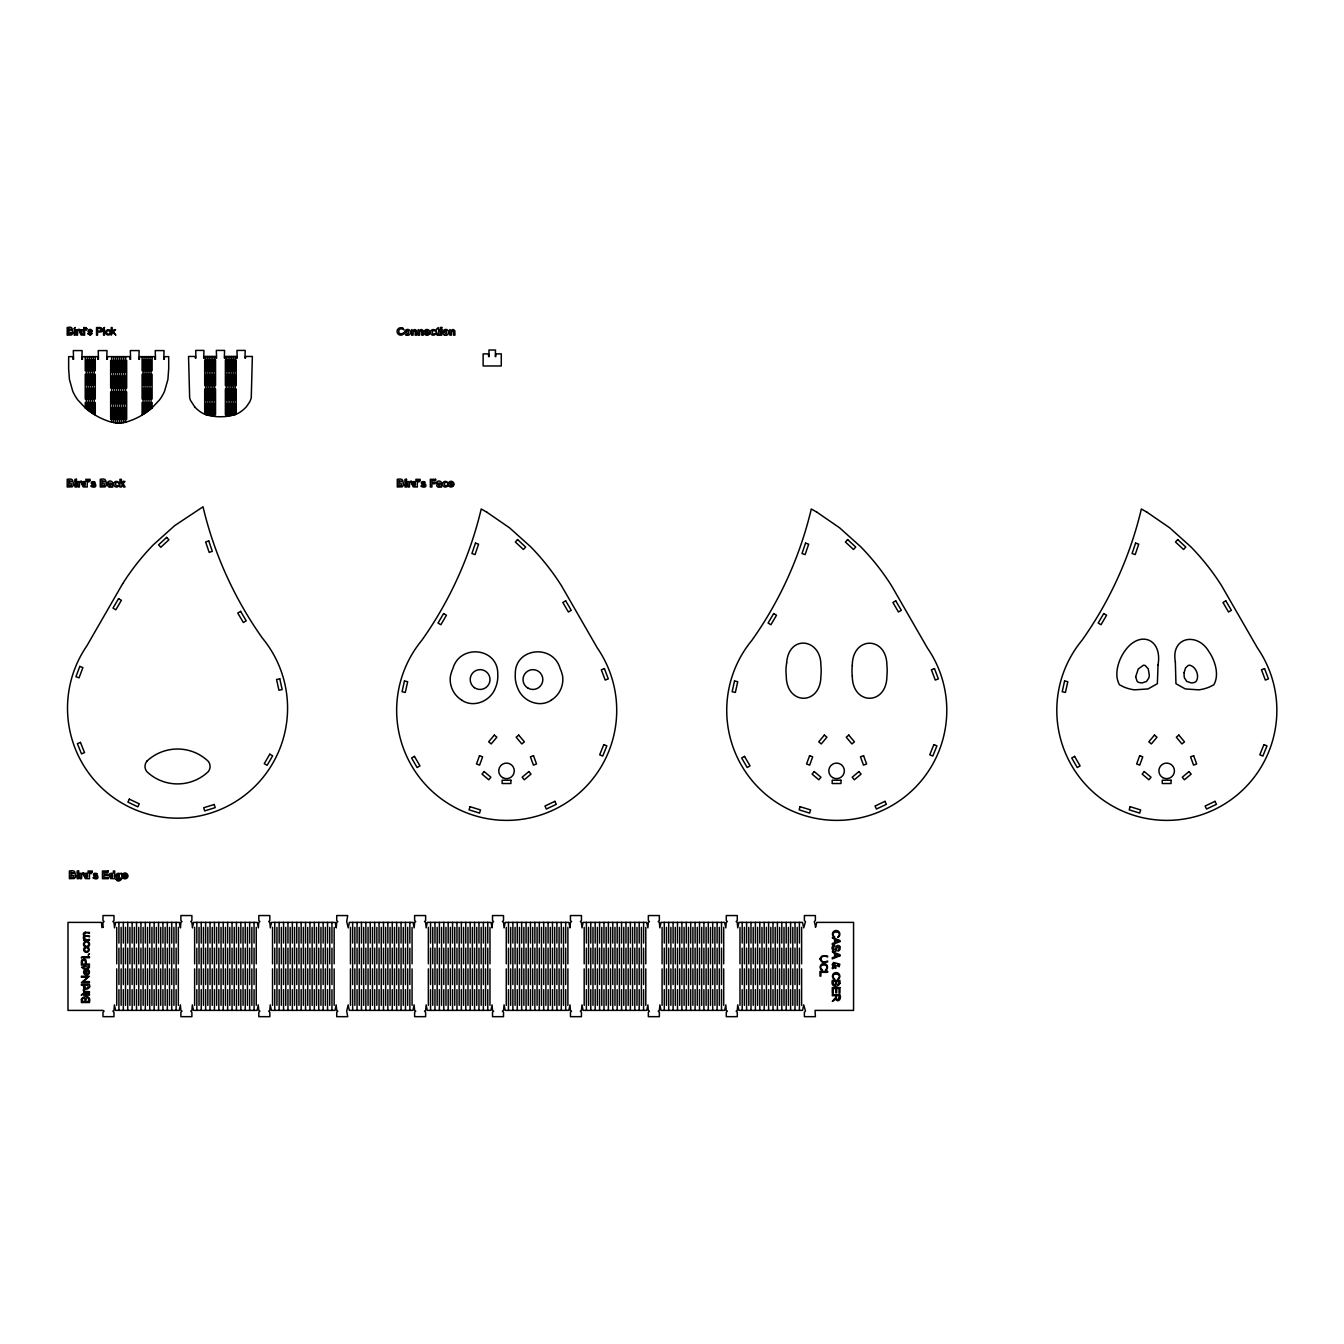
<?xml version="1.0" encoding="UTF-8"?>
<svg xmlns="http://www.w3.org/2000/svg" width="1344" height="1344" viewBox="0 0 1344 1344"><rect width="100%" height="100%" fill="white"/><g stroke="black" fill="none" stroke-linecap="round" stroke-linejoin="round"><path stroke-width="1.5" d="M112.543 483.454L112.526 485.352A4.368 4.368 0 0 0 112.795 487.032L111.401 486.998M441.42 483.454L441.403 485.352A4.368 4.368 0 0 0 441.672 487.032L440.278 486.998M835.682 996.979L835.682 995.702L832.289 995.702L832.289 994.694L839.933 994.694C842.033 999.298 837.278 1003.447 835.766 998.659M832.171 948.394L832.339 947.033M88.805 330.994L92.131 331.061M87.562 970.603L87.679 969.578M87.293 948.343L87.427 947.386M852.281 665.532C852.298 635.796 886.889 635.796 886.906 665.532A46.183 46.183 0 0 1 886.906 675.948C886.889 705.684 852.298 705.684 852.281 675.948M835.682 968.218L835.884 967.243A4.385 4.385 0 0 1 834.826 966.874L836.573 965.496L839.194 966.756L839.815 964.169L833.549 962.489L832.171 964.454L833.196 966.924A5.645 5.645 0 0 0 832.104 968.083L832.86 968.722A5.477 5.477 0 0 1 834.036 967.529A5.477 5.477 0 0 0 835.682 968.184M822.394 970.133C815.455 963.497 831.852 963.127 825.518 970.015M834.725 937.138C827.551 930.804 844.2 929.947 837.833 937.003M834.725 979.222C827.87 972.098 844.25 972.77 837.833 979.087M81.497 481.572L79.582 483.151L79.363 486.998L77.885 486.998L77.885 481.421L79.262 482.227A1.915 1.915 0 0 1 81.631 481.27M83.698 873.264L81.766 874.843L81.564 878.69L80.086 878.69L80.086 873.113L81.463 873.902A1.915 1.915 0 0 1 83.832 872.962M411.566 481.572L409.651 483.151L409.433 486.998L407.954 486.998L407.954 481.421L409.332 482.227A1.915 1.915 0 0 1 411.701 481.27M79.598 329.818L77.784 330.96L77.532 335.177L76.591 335.177L76.591 329.65L77.431 330.473M836.069 950.376L837.413 946.646L839.143 947.738A4.166 4.166 0 0 1 839.16 948.377L837.782 950.998A2.251 2.251 0 0 0 839.815 949.637A3.73 3.73 0 0 0 839.698 946.579M111.199 486.394C109.418 489.266 105.185 484.058 110.023 483.655A7.342 7.342 0 0 0 111.098 483.37L107.772 482.882M440.076 486.394C438.413 489.233 433.961 484.21 438.9 483.655A7.342 7.342 0 0 0 439.975 483.37L436.649 482.882M151.754 408.156L159.533 399.89A43.176 43.176 0 0 0 164.623 391.02L167.899 379.478L168.706 368.726L168.706 356.63L164.674 356.63M837.749 964.538L838.757 965.933L838.538 964.236M94.248 485.873C84.89 484.596 97.994 490.526 95.441 484.109M424.318 485.873C414.826 484.73 428.4 490.358 425.51 484.109A4.704 4.704 0 0 0 423.914 483.554M96.365 877.615C87.175 876.103 100.061 882.353 97.642 875.801A4.704 4.704 0 0 0 96.046 875.246L95.777 875.129A7.006 7.006 0 0 1 94.685 874.826L94.702 874.793M92.484 482.53C100.027 483.101 88.62 479.153 91.846 484.394A12.886 12.886 0 0 0 93.878 484.949L94.198 485.083M422.57 482.53C430.03 483.101 418.656 479.119 421.915 484.394A12.886 12.886 0 0 0 423.965 484.949L424.267 485.083M94.685 874.205C102.396 874.759 90.754 870.778 94.046 876.086A12.886 12.886 0 0 0 96.079 876.641M119.431 879.682L118.02 879.715M551.158 700.258C539.347 708.238 522.698 701.114 517.81 688.363A29.988 29.988 0 0 1 515.29 674.05C514.802 647.556 553.09 643.642 560.095 668.438A37.666 37.666 0 0 1 562.632 676.25L562.817 678.334A24.41 24.41 0 0 1 551.141 700.224M104.362 485.654L104.765 483.924L101.808 483.655L101.808 485.705L103.79 485.705M73.517 877.33L73.87 875.582L70.963 875.33L70.963 877.397L72.946 877.38M838.891 941.069L835.43 942.329L835.43 939.742L837.665 940.582A9.744 9.744 0 0 0 839.126 940.985M838.891 955.298L835.43 956.558L835.43 953.971L837.665 954.811A9.744 9.744 0 0 0 839.126 955.214M194.863 407.081A32.256 32.256 0 0 0 199.298 411.062L200.626 412.02A24.646 24.646 0 0 0 206.606 414.943L215.695 416.573A65.083 65.083 0 0 0 225.204 416.573L234.293 414.926A24.646 24.646 0 0 0 240.29 412.02L241.618 411.062A31.651 31.651 0 0 0 246.624 406.442L249.614 402.041A19.908 19.908 0 0 0 250.706 399.554A18.782 18.782 0 0 0 251.261 397.774L252.353 356.462L245.834 356.462M438.883 334.051L439.404 335.076M403.687 329.599C397.236 325.685 396.967 337.142 403.704 332.825M401.386 485.654L401.772 483.924L398.832 483.655L398.832 485.705L400.814 485.705M90.552 334.488L90.972 333.077A8.165 8.165 0 0 0 90.149 332.825A18.379 18.379 0 0 1 89.46 332.64L87.982 331.598L88.536 329.902A2.386 2.386 0 0 1 92.282 331.01M71.266 485.654L71.702 483.924L68.762 483.655L68.762 485.705L70.745 485.705M435.59 331.246C431.374 328.138 430.886 336.218 435.674 333.278M118.86 483.067C114.626 479.993 114.139 488.04 118.927 485.117M447.737 483.067C443.537 479.926 442.966 488.023 447.804 485.117M88.553 966.202C91.661 966.823 86.705 970.267 84.386 968.167L83.614 968.89L81.581 967.193L83.614 967.193L83.614 966.202L88.133 967.176M109.435 331.414L110.342 331.262M429.526 332.808C422.251 332.422 427.358 334.975 429.458 333.648M488.275 353.875L483.134 353.875L483.134 365.971L501.278 365.971L501.278 353.875L496.138 353.875M195.065 356.462L188.546 356.462L189.655 397.774A18.782 18.782 0 0 0 190.529 400.411L194.863 407.081M204.574 356.462L215.695 356.462M225.204 356.462L236.326 356.462M72.677 356.63L68.645 356.63L68.645 368.726L69.434 379.478L72.677 391.02A43.025 43.025 0 0 0 77.75 399.89L85.546 408.156M82.74 356.63L97.574 356.63M107.654 356.63L129.696 356.63M139.776 356.63L154.594 356.63M453.634 484.646C446.359 484.26 451.466 486.814 453.55 485.47A2.94 2.94 0 0 1 448.795 486.074A2.94 2.94 0 0 1 450.324 481.37A2.94 2.94 0 0 1 453.97 484.697M127.546 876.322C120.271 875.952 125.362 878.506 127.462 877.162M85.445 932.417L89.426 932.417L89.426 933.391C83.328 930.25 82.69 938.364 89.426 935.861L89.426 936.835C82.723 933.778 83.21 941.741 89.426 939.305L89.426 940.296L83.614 940.296L84.437 939.422A1.915 1.915 0 0 1 84.454 935.911M452.794 330.624L451.45 331.313L451.332 335.177L449.854 335.177L449.854 329.599L451.214 330.406L453.062 329.465L454.826 330.59L454.944 335.177L453.466 335.177L453.331 331.061M421.109 330.624L419.765 331.313L419.647 335.177L418.169 335.177L418.169 329.599L419.546 330.406L421.378 329.465L423.142 330.59L423.259 335.177L421.781 335.177L421.646 331.061M89.813 334.505L87.746 333.514L90.266 335.294L92.333 333.312L89.46 331.632M85.579 408.122A67.906 67.906 0 0 0 110.023 421.73L116.642 423.142A21.353 21.353 0 0 0 120.658 423.142L127.26 421.73A67.906 67.906 0 0 0 151.704 408.122M116.054 879.06L117.751 879.329M109.502 333.144L110.426 333.262M414.54 330.624L413.162 331.414L413.078 335.177L411.6 335.177L411.6 329.599L412.961 330.406L414.809 329.465L416.556 330.59L416.674 335.177L415.212 335.177L415.078 331.061M423.914 483.504L423.646 483.437A7.006 7.006 0 0 1 422.57 483.134L422.537 483.084M93.845 483.504L93.71 483.47A7.006 7.006 0 0 1 92.484 483.134L92.467 483.084M83.798 989.503L84.991 991.418L89.426 991.687L89.426 992.662L83.614 992.662L84.504 991.788A1.915 1.915 0 0 1 83.446 989.352M461.866 700.258C473.676 708.238 490.342 701.114 495.23 688.363A29.988 29.988 0 0 0 497.75 674.05C498.238 647.556 459.934 643.642 452.945 668.438A37.666 37.666 0 0 0 450.408 676.25L450.206 678.334A24.41 24.41 0 0 0 461.882 700.224M833.246 984.06L835.43 984.766L835.817 981.422L833.196 981.422L833.213 983.892M85.327 947.47L85.478 948.427M116.054 879.329C118.356 884.201 125.278 877.481 121.296 873.113L119.918 873.902M438.278 333.682L439.27 329.599L438.262 329.599L438.262 327.617L436.111 329.599L436.8 333.715A4.57 4.57 0 0 0 436.834 334.236M801.612 927.377L801.612 963.833M801.612 968.873L801.612 1005.346M799.411 922.354L799.411 943.085M799.411 948.125L799.411 984.598M799.411 989.621L799.411 1010.386M797.21 927.377L797.21 963.833M797.21 968.873L797.21 1005.346M795.01 922.354L795.01 943.085M795.01 948.125L795.01 984.598M795.01 989.621L795.01 1010.386M792.809 927.377L792.809 963.833M792.809 968.873L792.809 1005.346M790.608 922.354L790.608 943.085M790.608 948.125L790.608 984.598M790.608 989.621L790.608 1010.386M788.407 927.377L788.407 963.833M788.407 968.873L788.407 1005.346M786.206 922.354L786.206 943.085M786.206 948.125L786.206 984.598M786.206 989.621L786.206 1010.386M784.006 927.377L784.006 963.833M784.006 968.873L784.006 1005.346M781.805 922.354L781.805 943.085M781.805 948.125L781.805 984.598M781.805 989.621L781.805 1010.386M779.604 927.377L779.604 963.833M779.604 968.873L779.604 1005.346M777.403 922.354L777.403 943.085M777.403 948.125L777.403 984.598M777.403 989.621L777.403 1010.386M775.202 927.377L775.202 963.833M775.202 968.873L775.202 1005.346M773.002 922.354L773.002 943.085M773.002 948.125L773.002 984.598M773.002 989.621L773.002 1010.386M770.801 927.377L770.801 963.833M770.801 968.873L770.801 1005.346M768.6 922.354L768.6 943.085M768.6 948.125L768.6 984.598M768.6 989.621L768.6 1010.386M766.399 927.377L766.399 963.833M766.399 968.873L766.399 1005.346M764.198 922.354L764.198 943.085M764.198 948.125L764.198 984.598M764.198 989.621L764.198 1010.386M761.998 927.377L761.998 963.833M761.998 968.873L761.998 1005.346M759.797 922.354L759.797 943.085M759.797 948.125L759.797 984.598M759.797 989.621L759.797 1010.386M757.596 927.377L757.596 963.833M757.596 968.873L757.596 1005.346M755.395 922.354L755.395 943.085M755.395 948.125L755.395 984.598M755.395 989.621L755.395 1010.386M753.194 927.377L753.194 963.833M753.194 968.873L753.194 1005.346M750.994 922.354L750.994 943.085M750.994 948.125L750.994 984.598M750.994 989.621L750.994 1010.386M748.793 927.377L748.793 963.833M748.793 968.873L748.793 1005.346M746.592 922.354L746.592 943.085M746.592 948.125L746.592 984.598M746.592 989.621L746.592 1010.386M744.391 927.377L744.391 963.833M744.391 968.873L744.391 1005.346M742.19 922.354L742.19 943.085M742.19 948.125L742.19 984.598M742.19 989.621L742.19 1010.386M739.99 927.377L739.99 963.833M739.99 968.873L739.99 1005.346M723.694 927.377L723.694 963.833M723.694 968.873L723.694 1005.346M721.51 922.354L721.51 943.085M721.51 948.125L721.51 984.598M721.51 989.621L721.51 1010.386M719.309 927.377L719.309 963.833M719.309 968.873L719.309 1005.346M717.108 922.354L717.108 943.085M717.108 948.125L717.108 984.598M717.108 989.621L717.108 1010.386M714.907 927.377L714.907 963.833M714.907 968.873L714.907 1005.346M712.706 922.354L712.706 943.085M712.706 948.125L712.706 984.598M712.706 989.621L712.706 1010.386M710.506 927.377L710.506 963.833M710.506 968.873L710.506 1005.346M708.305 922.354L708.305 943.085M708.305 948.125L708.305 984.598M708.305 989.621L708.305 1010.386M706.104 927.377L706.104 963.833M706.104 968.873L706.104 1005.346M703.903 922.354L703.903 943.085M703.903 948.125L703.903 984.598M703.903 989.621L703.903 1010.386M701.702 927.377L701.702 963.833M701.702 968.873L701.702 1005.346M699.502 922.354L699.502 943.085M699.502 948.125L699.502 984.598M699.502 989.621L699.502 1010.386M697.301 927.377L697.301 963.833M697.301 968.873L697.301 1005.346M695.1 922.354L695.1 943.085M695.1 948.125L695.1 984.598M695.1 989.621L695.1 1010.386M692.899 927.377L692.899 963.833M692.899 968.873L692.899 1005.346M690.698 922.354L690.698 943.085M690.698 948.125L690.698 984.598M690.698 989.621L690.698 1010.386M688.498 927.377L688.498 963.833M688.498 968.873L688.498 1005.346M686.297 922.354L686.297 943.085M686.297 948.125L686.297 984.598M686.297 989.621L686.297 1010.386M684.096 927.377L684.096 963.833M684.096 968.873L684.096 1005.346M681.895 922.354L681.895 943.085M681.895 948.125L681.895 984.598M681.895 989.621L681.895 1010.386M679.694 927.377L679.694 963.833M679.694 968.873L679.694 1005.346M677.494 922.354L677.494 943.085M677.494 948.125L677.494 984.598M677.494 989.621L677.494 1010.386M675.293 927.377L675.293 963.833M675.293 968.873L675.293 1005.346M673.092 922.354L673.092 943.085M673.092 948.125L673.092 984.598M673.092 989.621L673.092 1010.386M670.891 927.377L670.891 963.833M670.891 968.873L670.891 1005.346M668.69 922.354L668.69 943.085M668.69 948.125L668.69 984.598M668.69 989.621L668.69 1010.386M666.49 927.377L666.49 963.833M666.49 968.873L666.49 1005.346M664.289 922.354L664.289 943.085M664.289 948.125L664.289 984.598M664.289 989.621L664.289 1010.386M662.088 927.377L662.088 963.833M662.088 968.873L662.088 1005.346M645.792 927.377L645.792 963.833M645.792 968.873L645.792 1005.346M643.591 922.354L643.591 943.085M643.591 948.125L643.591 984.598M643.591 989.621L643.591 1010.386M641.39 927.377L641.39 963.833M641.39 968.873L641.39 1005.346M639.19 922.354L639.19 943.085M639.19 948.125L639.19 984.598M639.19 989.621L639.19 1010.386M636.989 927.377L636.989 963.833M636.989 968.873L636.989 1005.346M634.788 922.354L634.788 943.085M634.788 948.125L634.788 984.598M634.788 989.621L634.788 1010.386M632.587 927.377L632.587 963.833M632.587 968.873L632.587 1005.346M630.386 922.354L630.386 943.085M630.386 948.125L630.386 984.598M630.386 989.621L630.386 1010.386M628.186 927.377L628.186 963.833M628.186 968.873L628.186 1005.346M625.985 922.354L625.985 943.085M625.985 948.125L625.985 984.598M625.985 989.621L625.985 1010.386M623.784 927.377L623.784 963.833M623.784 968.873L623.784 1005.346M621.583 922.354L621.583 943.085M621.583 948.125L621.583 984.598M621.583 989.621L621.583 1010.386M619.382 927.377L619.382 963.833M619.382 968.873L619.382 1005.346M617.182 922.354L617.182 943.085M617.182 948.125L617.182 984.598M617.182 989.621L617.182 1010.386M614.981 927.377L614.981 963.833M614.981 968.873L614.981 1005.346M612.78 922.354L612.78 943.085M612.78 948.125L612.78 984.598M612.78 989.621L612.78 1010.386M610.579 927.377L610.579 963.833M610.579 968.873L610.579 1005.346M608.378 922.354L608.378 943.085M608.378 948.125L608.378 984.598M608.378 989.621L608.378 1010.386M606.178 927.377L606.178 963.833M606.178 968.873L606.178 1005.346M603.977 922.354L603.977 943.085M603.977 948.125L603.977 984.598M603.977 989.621L603.977 1010.386M601.776 927.377L601.776 963.833M601.776 968.873L601.776 1005.346M599.575 922.354L599.575 943.085M599.575 948.125L599.575 984.598M599.575 989.621L599.575 1010.386M597.374 927.377L597.374 963.833M597.374 968.873L597.374 1005.346M595.174 922.354L595.174 943.085M595.174 948.125L595.174 984.598M595.174 989.621L595.174 1010.386M592.973 927.377L592.973 963.833M592.973 968.873L592.973 1005.346M590.789 922.354L590.789 943.085M590.789 948.125L590.789 984.598M590.789 989.621L590.789 1010.386M588.588 927.377L588.588 963.833M588.588 968.873L588.588 1005.346M586.387 922.354L586.387 943.085M586.387 948.125L586.387 984.598M586.387 989.621L586.387 1010.386M584.186 927.377L584.186 963.833M584.186 968.873L584.186 1005.346M567.89 927.377L567.89 963.833M567.89 968.873L567.89 1005.346M565.69 922.354L565.69 943.085M565.69 948.125L565.69 984.598M565.69 989.621L565.69 1010.386M563.489 927.377L563.489 963.833M563.489 968.873L563.489 1005.346M561.288 922.354L561.288 943.085M561.288 948.125L561.288 984.598M561.288 989.621L561.288 1010.386M559.087 927.377L559.087 963.833M559.087 968.873L559.087 1005.346M556.886 922.354L556.886 943.085M556.886 948.125L556.886 984.598M556.886 989.621L556.886 1010.386M554.686 927.377L554.686 963.833M554.686 968.873L554.686 1005.346M552.485 922.354L552.485 943.085M552.485 948.125L552.485 984.598M552.485 989.621L552.485 1010.386M550.284 927.377L550.284 963.833M550.284 968.873L550.284 1005.346M548.083 922.354L548.083 943.085M548.083 948.125L548.083 984.598M548.083 989.621L548.083 1010.386M545.882 927.377L545.882 963.833M545.882 968.873L545.882 1005.346M543.682 922.354L543.682 943.085M543.682 948.125L543.682 984.598M543.682 989.621L543.682 1010.386M541.481 927.377L541.481 963.833M541.481 968.873L541.481 1005.346M539.28 922.354L539.28 943.085M539.28 948.125L539.28 984.598M539.28 989.621L539.28 1010.386M537.079 927.377L537.079 963.833M537.079 968.873L537.079 1005.346M534.878 922.354L534.878 943.085M534.878 948.125L534.878 984.598M534.878 989.621L534.878 1010.386M532.678 927.377L532.678 963.833M532.678 968.873L532.678 1005.346M530.477 922.354L530.477 943.085M530.477 948.125L530.477 984.598M530.477 989.621L530.477 1010.386M528.276 927.377L528.276 963.833M528.276 968.873L528.276 1005.346M526.075 922.354L526.075 943.085M526.075 948.125L526.075 984.598M526.075 989.621L526.075 1010.386M523.874 927.377L523.874 963.833M523.874 968.873L523.874 1005.346M521.674 922.354L521.674 943.085M521.674 948.125L521.674 984.598M521.674 989.621L521.674 1010.386M519.473 927.377L519.473 963.833M519.473 968.873L519.473 1005.346M517.272 922.354L517.272 943.085M517.272 948.125L517.272 984.598M517.272 989.621L517.272 1010.386M515.071 927.377L515.071 963.833M515.071 968.873L515.071 1005.346M512.87 922.354L512.87 943.085M512.87 948.125L512.87 984.598M512.87 989.621L512.87 1010.386M510.67 927.377L510.67 963.833M510.67 968.873L510.67 1005.346M508.469 922.354L508.469 943.085M508.469 948.125L508.469 984.598M508.469 989.621L508.469 1010.386M506.268 927.377L506.268 963.833M506.268 968.873L506.268 1005.346M495.835 354.178L495.835 356.597M495.23 356.597L495.516 350.028L488.914 350.028L489.182 356.597M489.972 927.377L489.972 963.833M489.972 968.873L489.972 1005.346M488.578 354.178L488.578 356.597M487.771 922.354L487.771 943.085M487.771 948.125L487.771 984.598M487.771 989.621L487.771 1010.386M485.57 927.377L485.57 963.833M485.57 968.873L485.57 1005.346M483.37 922.354L483.37 943.085M483.37 948.125L483.37 984.598M483.37 989.621L483.37 1010.386M481.169 927.377L481.169 963.833M481.169 968.873L481.169 1005.346M478.968 922.354L478.968 943.085M478.968 948.125L478.968 984.598M478.968 989.621L478.968 1010.386M476.767 927.377L476.767 963.833M476.767 968.873L476.767 1005.346M474.566 922.354L474.566 943.085M474.566 948.125L474.566 984.598M474.566 989.621L474.566 1010.386M472.366 927.377L472.366 963.833M472.366 968.873L472.366 1005.346M470.165 922.354L470.165 943.085M470.165 948.125L470.165 984.598M470.165 989.621L470.165 1010.386M467.964 927.377L467.964 963.833M467.964 968.873L467.964 1005.346M465.763 922.354L465.763 943.085M465.763 948.125L465.763 984.598M465.763 989.621L465.763 1010.386M463.562 927.377L463.562 963.833M463.562 968.873L463.562 1005.346M461.362 922.354L461.362 943.085M461.362 948.125L461.362 984.598M461.362 989.621L461.362 1010.386M459.161 927.377L459.161 963.833M459.161 968.873L459.161 1005.346M456.96 922.354L456.96 943.085M456.96 948.125L456.96 984.598M456.96 989.621L456.96 1010.386M454.759 927.377L454.759 963.833M454.759 968.873L454.759 1005.346M452.558 922.354L452.558 943.085M452.558 948.125L452.558 984.598M452.558 989.621L452.558 1010.386M450.358 927.377L450.358 963.833M450.358 968.873L450.358 1005.346M448.174 922.354L448.174 943.085M448.174 948.125L448.174 984.598M448.174 989.621L448.174 1010.386M445.973 927.377L445.973 963.833M445.973 968.873L445.973 1005.346M443.772 922.354L443.772 943.085M443.772 948.125L443.772 984.598M443.772 989.621L443.772 1010.386M441.571 927.377L441.571 963.833M441.571 968.873L441.571 1005.346M439.958 484.327L439.085 486.058L438.228 484.831A3.276 3.276 0 0 1 439.068 484.579M439.37 922.354L439.37 943.085M439.37 948.125L439.37 984.598M439.37 989.621L439.37 1010.386M437.17 927.377L437.17 963.833M437.17 968.873L437.17 1005.346M434.969 922.354L434.969 943.085M434.969 948.125L434.969 984.598M434.969 989.621L434.969 1010.386M432.768 927.377L432.768 963.833M432.768 968.873L432.768 1005.346M430.567 922.354L430.567 943.085M430.567 948.125L430.567 984.598M430.567 989.621L430.567 1010.386M428.366 927.377L428.366 963.833M428.366 968.873L428.366 1005.346M412.07 927.377L412.07 963.833M412.07 968.873L412.07 1005.346M409.87 922.354L409.87 943.085M409.87 948.125L409.87 984.598M409.87 989.621L409.87 1010.386M407.669 927.377L407.669 963.833M407.669 968.873L407.669 1005.346M405.468 922.354L405.468 943.085M405.468 948.125L405.468 984.598M405.468 989.621L405.468 1010.386M403.267 927.377L403.267 963.833M403.267 968.873L403.267 1005.346M401.066 922.354L401.066 943.085M401.066 948.125L401.066 984.598M401.066 989.621L401.066 1010.386M398.866 927.377L398.866 963.833M398.866 968.873L398.866 1005.346M396.665 922.354L396.665 943.085M396.665 948.125L396.665 984.598M396.665 989.621L396.665 1010.386M394.464 927.377L394.464 963.833M394.464 968.873L394.464 1005.346M392.263 922.354L392.263 943.085M392.263 948.125L392.263 984.598M392.263 989.621L392.263 1010.386M390.062 927.377L390.062 963.833M390.062 968.873L390.062 1005.346M387.862 922.354L387.862 943.085M387.862 948.125L387.862 984.598M387.862 989.621L387.862 1010.386M385.661 927.377L385.661 963.833M385.661 968.873L385.661 1005.346M383.46 922.354L383.46 943.085M383.46 948.125L383.46 984.598M383.46 989.621L383.46 1010.386M381.259 927.377L381.259 963.833M381.259 968.873L381.259 1005.346M379.058 922.354L379.058 943.085M379.058 948.125L379.058 984.598M379.058 989.621L379.058 1010.386M376.858 927.377L376.858 963.833M376.858 968.873L376.858 1005.346M374.657 922.354L374.657 943.085M374.657 948.125L374.657 984.598M374.657 989.621L374.657 1010.386M372.456 927.377L372.456 963.833M372.456 968.873L372.456 1005.346M370.255 922.354L370.255 943.085M370.255 948.125L370.255 984.598M370.255 989.621L370.255 1010.386M368.054 927.377L368.054 963.833M368.054 968.873L368.054 1005.346M365.854 922.354L365.854 943.085M365.854 948.125L365.854 984.598M365.854 989.621L365.854 1010.386M363.653 927.377L363.653 963.833M363.653 968.873L363.653 1005.346M361.452 922.354L361.452 943.085M361.452 948.125L361.452 984.598M361.452 989.621L361.452 1010.386M359.251 927.377L359.251 963.833M359.251 968.873L359.251 1005.346M357.05 922.354L357.05 943.085M357.05 948.125L357.05 984.598M357.05 989.621L357.05 1010.386M354.85 927.377L354.85 963.833M354.85 968.873L354.85 1005.346M352.649 922.354L352.649 943.085M352.649 948.125L352.649 984.598M352.649 989.621L352.649 1010.386M350.448 927.377L350.448 963.833M350.448 968.873L350.448 1005.346M334.152 927.377L334.152 963.833M334.152 968.873L334.152 1005.346M331.951 922.354L331.951 943.085M331.951 948.125L331.951 984.598M331.951 989.621L331.951 1010.386M329.75 927.377L329.75 963.833M329.75 968.873L329.75 1005.346M327.55 922.354L327.55 943.085M327.55 948.125L327.55 984.598M327.55 989.621L327.55 1010.386M325.349 927.377L325.349 963.833M325.349 968.873L325.349 1005.346M323.148 922.354L323.148 943.085M323.148 948.125L323.148 984.598M323.148 989.621L323.148 1010.386M320.947 927.377L320.947 963.833M320.947 968.873L320.947 1005.346M318.746 922.354L318.746 943.085M318.746 948.125L318.746 984.598M318.746 989.621L318.746 1010.386M316.546 927.377L316.546 963.833M316.546 968.873L316.546 1005.346M314.345 922.354L314.345 943.085M314.345 948.125L314.345 984.598M314.345 989.621L314.345 1010.386M312.144 927.377L312.144 963.833M312.144 968.873L312.144 1005.346M309.943 922.354L309.943 943.085M309.943 948.125L309.943 984.598M309.943 989.621L309.943 1010.386M307.742 927.377L307.742 963.833M307.742 968.873L307.742 1005.346M305.542 922.354L305.542 943.085M305.542 948.125L305.542 984.598M305.542 989.621L305.542 1010.386M303.358 927.377L303.358 963.833M303.358 968.873L303.358 1005.346M301.157 922.354L301.157 943.085M301.157 948.125L301.157 984.598M301.157 989.621L301.157 1010.386M298.956 927.377L298.956 963.833M298.956 968.873L298.956 1005.346M296.755 922.354L296.755 943.085M296.755 948.125L296.755 984.598M296.755 989.621L296.755 1010.386M294.554 927.377L294.554 963.833M294.554 968.873L294.554 1005.346M292.354 922.354L292.354 943.085M292.354 948.125L292.354 984.598M292.354 989.621L292.354 1010.386M290.153 927.377L290.153 963.833M290.153 968.873L290.153 1005.346M287.952 922.354L287.952 943.085M287.952 948.125L287.952 984.598M287.952 989.621L287.952 1010.386M285.751 927.377L285.751 963.833M285.751 968.873L285.751 1005.346M283.55 922.354L283.55 943.085M283.55 948.125L283.55 984.598M283.55 989.621L283.55 1010.386M281.35 927.377L281.35 963.833M281.35 968.873L281.35 1005.346M279.149 922.354L279.149 943.085M279.149 948.125L279.149 984.598M279.149 989.621L279.149 1010.386M276.948 927.377L276.948 963.833M276.948 968.873L276.948 1005.346M274.747 922.354L274.747 943.085M274.747 948.125L274.747 984.598M274.747 989.621L274.747 1010.386M272.546 927.377L272.546 963.833M272.546 968.873L272.546 1005.346M256.25 927.377L256.25 963.833M256.25 968.873L256.25 1005.346M254.05 922.354L254.05 943.085M254.05 948.125L254.05 984.598M254.05 989.621L254.05 1010.386M251.849 927.377L251.849 963.833M251.849 968.873L251.849 1005.346M249.648 922.354L249.648 943.085M249.648 948.125L249.648 984.598M249.648 989.621L249.648 1010.386M247.447 927.377L247.447 963.833M247.447 968.873L247.447 1005.346M245.532 356.765L245.532 358.092M245.246 922.354L245.246 943.085M245.246 948.125L245.246 984.598M245.246 989.621L245.246 1010.386M244.927 358.092L245.213 350.414L236.964 350.414L237.233 358.092M243.046 927.377L243.046 963.833M243.046 968.873L243.046 1005.346M240.845 922.354L240.845 943.085M240.845 948.125L240.845 984.598M240.845 989.621L240.845 1010.386M238.644 927.377L238.644 963.833M238.644 968.873L238.644 1005.346M236.628 356.765L236.628 358.092M236.443 922.354L236.443 943.085M236.443 948.125L236.443 984.598M236.443 989.621L236.443 1010.386M236.208 360.024L236.208 385.543M236.208 389.054L236.208 414.221M235.301 356.513L235.301 371.028M235.301 374.539L235.301 400.058M235.301 403.57L235.301 414.574M234.377 360.024L234.377 385.543M234.377 389.054L234.377 414.574M234.242 927.377L234.242 963.833M234.242 968.873L234.242 1005.346M233.486 356.513L233.486 371.028M233.486 374.539L233.486 400.058M233.486 403.57L233.486 415.162M232.579 360.024L232.579 385.543M232.579 389.054L232.579 414.574M232.042 922.354L232.042 943.085M232.042 948.125L232.042 984.598M232.042 989.621L232.042 1010.386M231.672 356.513L231.672 371.028M231.672 374.539L231.672 400.058M231.672 403.57L231.672 415.598M230.782 360.024L230.782 385.543M230.782 389.054L230.782 414.574M229.874 356.513L229.874 371.028M229.874 374.539L229.874 400.058M229.874 403.57L229.874 415.951M229.841 927.377L229.841 963.833M229.841 968.873L229.841 1005.346M228.967 360.024L228.967 385.543M228.967 389.054L228.967 414.574M228.077 356.513L228.077 371.028M228.077 374.539L228.077 400.058M228.077 403.57L228.077 416.22M227.64 922.354L227.64 943.085M227.64 948.125L227.64 984.598M227.64 989.621L227.64 1010.386M227.17 360.024L227.17 385.543M227.17 389.054L227.17 414.574M226.262 356.513L226.262 371.028M226.262 374.539L226.262 400.058M226.262 403.57L226.262 416.422M225.372 360.024L225.372 385.543M225.372 389.054L225.372 414.574M225.439 927.377L225.439 963.833M225.439 968.873L225.439 1005.346M224.902 356.765L224.902 358.092M224.297 358.092L224.582 350.414L216.334 350.414L216.602 358.092M223.238 922.354L223.238 943.085M223.238 948.125L223.238 984.598M223.238 989.621L223.238 1010.386M221.038 927.377L221.038 963.833M221.038 968.873L221.038 1005.346M218.837 922.354L218.837 943.085M218.837 948.125L218.837 984.598M218.837 989.621L218.837 1010.386M216.636 927.377L216.636 963.833M216.636 968.873L216.636 1005.346M215.998 356.765L215.998 358.092M215.544 360.024L215.544 385.543M215.544 389.054L215.544 414.574M214.637 356.513L214.637 371.028M214.637 374.539L214.637 400.058M214.637 403.57L214.637 416.422M214.435 922.354L214.435 943.085M214.435 948.125L214.435 984.598M214.435 989.621L214.435 1010.386M213.73 360.024L213.73 385.543M213.73 389.054L213.73 414.574M212.839 356.513L212.839 371.028M212.839 374.539L212.839 400.058M212.839 403.57L212.839 416.22M212.234 927.377L212.234 963.833M212.234 968.873L212.234 1005.346M211.932 360.024L211.932 385.543M211.932 389.054L211.932 414.574M211.025 356.513L211.025 371.028M211.025 374.539L211.025 400.058M211.025 403.57L211.025 415.951M210.134 360.024L210.134 385.543M210.134 389.054L210.134 414.574M210.034 922.354L210.034 943.085M210.034 948.125L210.034 984.598M210.034 989.621L210.034 1010.386M209.227 356.513L209.227 371.028M209.227 374.539L209.227 400.058M209.227 403.57L209.227 415.598M208.32 360.024L208.32 385.543M208.32 389.054L208.32 414.574M207.833 927.377L207.833 963.833M207.833 968.873L207.833 1005.346M207.43 356.513L207.43 371.028M207.43 374.539L207.43 400.058M207.43 403.57L207.43 415.162M206.522 360.024L206.522 385.543M206.522 389.054L206.522 414.574M205.615 356.513L205.615 371.028M205.615 374.539L205.615 400.058M205.615 403.57L205.615 414.574M205.632 922.354L205.632 943.085M205.632 948.125L205.632 984.598M205.632 989.621L205.632 1010.386M204.708 360.024L204.708 385.543M204.708 389.054L204.708 414.221M204.271 356.765L204.271 358.092M203.666 358.092L203.952 350.414L195.703 350.414L195.972 358.092M203.431 927.377L203.431 963.833M203.431 968.873L203.431 1005.346M201.23 922.354L201.23 943.085M201.23 948.125L201.23 984.598M201.23 989.621L201.23 1010.386M199.03 927.377L199.03 963.833M199.03 968.873L199.03 1005.346M196.829 922.354L196.829 943.085M196.829 948.125L196.829 984.598M196.829 989.621L196.829 1010.386M195.367 356.765L195.367 358.092M194.628 927.377L194.628 963.833M194.628 968.873L194.628 1005.346M178.332 927.377L178.332 963.833M178.332 968.873L178.332 1005.346M176.131 922.354L176.131 943.085M176.131 948.125L176.131 984.598M176.131 989.621L176.131 1010.386M173.93 927.377L173.93 963.833M173.93 968.873L173.93 1005.346M171.73 922.354L171.73 943.085M171.73 948.125L171.73 984.598M171.73 989.621L171.73 1010.386M169.529 927.377L169.529 963.833M169.529 968.873L169.529 1005.346M167.328 922.354L167.328 943.085M167.328 948.125L167.328 984.598M167.328 989.621L167.328 1010.386M165.127 927.377L165.127 963.833M165.127 968.873L165.127 1005.346M164.371 356.933L164.371 359.352M163.766 359.352L164.035 350.582L155.232 350.582L155.518 359.352M162.926 922.354L162.926 943.085M162.926 948.125L162.926 984.598M162.926 989.621L162.926 1010.386M160.726 927.377L160.726 963.833M160.726 968.873L160.726 1005.346M158.542 922.354L158.542 943.085M158.542 948.125L158.542 984.598M158.542 989.621L158.542 1010.386M156.341 927.377L156.341 963.833M156.341 968.873L156.341 1005.346M154.913 356.933L154.913 359.352M154.14 922.354L154.14 943.085M154.14 948.125L154.14 984.598M154.14 989.621L154.14 1010.386M152.107 356.664L152.107 370.793M152.107 374.22L152.107 399.05M152.107 402.478L152.107 407.887M151.939 927.377L151.939 963.833M151.939 968.873L151.939 1005.346M151.049 360.091L151.049 384.922M151.049 388.349L151.049 408.794M150.058 356.664L150.058 370.793M150.058 374.22L150.058 399.05M150.058 402.478L150.058 409.618M149.738 922.354L149.738 943.085M149.738 948.125L149.738 984.598M149.738 989.621L149.738 1010.386M149.066 360.091L149.066 384.922M149.066 388.349L149.066 410.407M148.058 356.664L148.058 370.793M148.058 374.22L148.058 399.05M148.058 402.478L148.058 411.163M147.538 927.377L147.538 963.833M147.538 968.873L147.538 1005.346M147.067 360.091L147.067 384.922M147.067 388.349L147.067 411.886M146.076 356.664L146.076 370.793M146.076 374.22L146.076 399.05M146.076 402.478L146.076 412.591M145.337 922.354L145.337 943.085M145.337 948.125L145.337 984.598M145.337 989.621L145.337 1010.386M145.085 360.091L145.085 384.922M145.085 388.349L145.085 413.179M144.077 356.664L144.077 370.793M144.077 374.22L144.077 399.05M144.077 402.478L144.077 413.918M143.086 360.091L143.086 384.922M143.086 388.349L143.086 413.179M143.136 927.377L143.136 963.833M143.136 968.873L143.136 1005.346M142.094 356.664L142.094 370.793M142.094 374.22L142.094 399.05M142.094 402.478L142.094 415.145M140.935 922.354L140.935 943.085M140.935 948.125L140.935 984.598M140.935 989.621L140.935 1010.386M139.474 356.933L139.474 359.352M138.869 359.352L139.138 350.582L130.334 350.582L130.603 359.352M138.734 927.377L138.734 963.833M138.734 968.873L138.734 1005.346M136.534 922.354L136.534 943.085M136.534 948.125L136.534 984.598M136.534 989.621L136.534 1010.386M134.333 927.377L134.333 963.833M134.333 968.873L134.333 1005.346M132.132 922.354L132.132 943.085M132.132 948.125L132.132 984.598M132.132 989.621L132.132 1010.386M129.998 356.933L129.998 359.352M129.931 927.377L129.931 963.833M129.931 968.873L129.931 1005.346M127.73 922.354L127.73 943.085M127.73 948.125L127.73 984.598M127.73 989.621L127.73 1010.386M126.672 360.427L126.672 388.03M126.672 391.843L126.672 419.446M125.664 356.614L125.664 372.322M125.664 376.135L125.664 403.738M125.664 407.551L125.664 422.453M125.53 927.377L125.53 963.833M125.53 968.873L125.53 1005.346M124.673 360.427L124.673 388.03M124.673 391.843L124.673 419.446M123.682 356.614L123.682 372.322M123.682 376.135L123.682 403.738M123.682 407.551L123.682 422.856M123.329 922.354L123.329 943.085M123.329 948.125L123.329 984.598M123.329 989.621L123.329 1010.386M122.674 360.427L122.674 388.03M122.674 391.843L122.674 419.446M121.666 356.614L121.666 372.322M121.666 376.135L121.666 403.738M121.666 407.551L121.666 423.125M121.128 927.377L121.128 963.833M121.128 968.873L121.128 1005.346M120.674 360.427L120.674 388.03M120.674 391.843L120.674 419.446M119.818 877.783L119.818 878.606A2.621 2.621 0 0 1 119.767 879.312M119.683 356.614L119.683 372.322M119.683 376.135L119.683 403.738M119.683 407.551L119.683 423.242M118.927 922.354L118.927 943.085M118.927 948.125L118.927 984.598M118.927 989.621L118.927 1010.386M118.692 360.427L118.692 388.03M118.692 391.843L118.692 419.446M117.684 356.614L117.684 372.322M117.684 376.135L117.684 403.738M117.684 407.551L117.684 423.175M116.693 360.427L116.693 388.03M116.693 391.843L116.693 419.446M116.726 927.377L116.726 963.833M116.726 968.873L116.726 1005.346M115.702 356.614L115.702 372.322M115.702 376.135L115.702 403.738M115.702 407.551L115.702 422.957M114.71 360.427L114.71 388.03M114.71 391.843L114.71 419.446M113.702 356.614L113.702 372.322M113.702 376.135L113.702 403.738M113.702 407.551L113.702 422.587M112.711 360.427L112.711 388.03M112.711 391.843L112.711 419.446M111.653 356.614L111.653 372.322M111.653 376.135L111.653 403.738M111.653 407.551L111.653 422.1M111.082 484.327L110.208 486.058L109.351 484.831A3.276 3.276 0 0 1 110.191 484.579M110.662 360.427L110.662 388.03M110.662 391.843L110.662 419.446M107.352 356.933L107.352 359.352M106.73 359.352L107.016 350.582L98.213 350.582L98.482 359.352M97.877 356.933L97.877 359.352M95.273 356.664L95.273 370.793M95.273 374.22L95.273 399.05M95.273 402.478L95.273 415.145M94.265 360.091L94.265 384.922M94.265 388.349L94.265 413.179M93.274 356.664L93.274 370.793M93.274 374.22L93.274 399.05M93.274 402.478L93.274 413.918M92.282 360.091L92.282 384.922M92.282 388.349L92.282 413.179M91.291 356.664L91.291 370.793M91.291 374.22L91.291 399.05M91.291 402.478L91.291 412.591M90.283 360.091L90.283 384.922M90.283 388.349L90.283 411.886M89.292 356.664L89.292 370.793M89.292 374.22L89.292 399.05M89.292 402.478L89.292 411.163M88.301 360.091L88.301 384.922M88.301 388.349L88.301 410.407M87.31 356.664L87.31 370.793M87.31 374.22L87.31 399.05M87.31 402.478L87.31 409.618M86.772 969.562L86.772 973.896A1.882 1.882 0 0 0 87.662 970.301M86.302 360.091L86.302 384.922M86.302 388.349L86.302 408.794M85.243 356.664L85.243 370.793M85.243 374.22L85.243 399.05M85.243 402.478L85.243 407.887M82.438 356.933L82.438 359.352M81.833 359.352L82.118 350.582L73.315 350.582L73.584 359.352M72.979 356.933L72.979 359.352M119.952 877.985A2.57 2.57 0 0 1 116.558 877.531A2.57 2.57 0 0 1 116.609 874.121A2.57 2.57 0 0 1 120.019 873.768M127.613 877.229A2.94 2.94 0 0 1 122.707 877.75A2.94 2.94 0 0 1 124.236 873.062A2.94 2.94 0 0 1 127.882 876.389M822.209 970.519A3.713 3.713 0 0 1 820.865 964.958A3.713 3.713 0 0 1 826.577 964.706A3.713 3.713 0 0 1 825.72 970.368M834.54 937.507A3.713 3.713 0 0 1 833.179 931.946A3.713 3.713 0 0 1 838.908 931.694A3.713 3.713 0 0 1 838.051 937.356M832.322 947.033A2.587 2.587 0 0 1 834.742 945.118L834.826 946.092A2.167 2.167 0 0 0 833.986 946.344L833.33 949.586L835.481 949.267A15.943 15.943 0 0 0 835.75 948.242L836.186 946.764A1.999 1.999 0 0 1 839.866 946.529M836.27 950.88A2.402 2.402 0 0 1 832.423 948.461M834.54 979.591A3.713 3.713 0 0 1 833.179 974.03A3.713 3.713 0 0 1 838.908 973.778A3.713 3.713 0 0 1 838.051 979.44M835.464 997.92A2.738 2.738 0 0 1 834.658 998.575L832.289 1001.431L834.372 1000.104A3.982 3.982 0 0 0 835.834 998.693M84.437 936.13A2.1 2.1 0 0 1 85.445 932.165M87.562 947.957A1.898 1.898 0 0 1 87.998 950.712A1.898 1.898 0 0 1 85.21 950.947A1.898 1.898 0 0 1 85.21 948.158M87.595 947.016A2.789 2.789 0 0 1 88.721 951.216A2.789 2.789 0 0 1 84.37 951.418A2.789 2.789 0 0 1 85.126 947.117M85.579 959.549A3.578 3.578 0 0 1 86.05 961.968L86.167 964.051L89.426 964.051L89.426 965.11L81.396 965.11L81.396 961.884A7.106 7.106 0 0 1 81.463 960.859A2.386 2.386 0 0 1 85.428 959.666M87.763 969.427A2.94 2.94 0 0 1 88.536 974.215A2.94 2.94 0 0 1 83.798 973.174A2.94 2.94 0 0 1 86.503 969.158M852.281 675.948A46.183 46.183 0 0 1 852.281 665.532M448.039 485.201A2.839 2.839 0 0 1 443.755 486.528A2.839 2.839 0 0 1 443.537 482.042A2.839 2.839 0 0 1 447.938 482.983M436.279 482.731A2.89 2.89 0 0 1 441.79 483.386M119.162 485.201A2.839 2.839 0 0 1 114.878 486.528A2.839 2.839 0 0 1 114.677 482.042A2.839 2.839 0 0 1 119.062 482.983M107.402 482.731A2.89 2.89 0 0 1 112.913 483.386M93.845 483.554A4.704 4.704 0 0 1 95.458 484.075M109.872 333.396A1.814 1.814 0 0 1 107.251 333.816A1.814 1.814 0 0 1 107.05 331.162A1.814 1.814 0 0 1 109.704 331.162M110.779 333.413A2.654 2.654 0 0 1 106.781 334.505A2.654 2.654 0 0 1 106.596 330.355A2.654 2.654 0 0 1 110.678 331.078M101.808 331.514A3.41 3.41 0 0 1 99.523 331.968L97.541 332.069L97.541 335.177L96.533 335.177L96.533 327.533L99.607 327.533A6.754 6.754 0 0 1 100.582 327.6A2.268 2.268 0 0 1 101.724 331.363M77.314 330.422A1.831 1.831 0 0 1 79.75 329.482M402.931 328.154A3.158 3.158 0 0 1 403.654 329.599M404.158 333.026A3.73 3.73 0 0 1 399.05 334.74A3.73 3.73 0 0 1 397.572 329.566A3.73 3.73 0 0 1 402.814 328.322M429.593 333.715A2.94 2.94 0 0 1 424.687 334.236A2.94 2.94 0 0 1 426.216 329.549A2.94 2.94 0 0 1 429.878 332.858M435.91 333.362A2.839 2.839 0 0 1 431.626 334.706A2.839 2.839 0 0 1 431.407 330.221A2.839 2.839 0 0 1 435.792 331.145M439.286 334.942A1.848 1.848 0 0 1 436.548 334.404M1135.646 676.771L1137.091 681.24A4.603 4.603 0 0 0 1139.124 682.517L1140.25 682.735A9.677 9.677 0 0 0 1142.417 682.836L1146.583 681.408L1148.902 677.83A18.396 18.396 0 0 0 1149.254 674.772L1148.23 668.791L1145.222 665.549A3.982 3.982 0 0 0 1143.442 665.246L1138.267 668.976L1135.646 676.771M1158.041 664.877L1157.369 683.71L1148.028 688.934L1134.554 689.842A39.95 39.95 0 0 1 1123.954 687.036L1119.485 684.802C1114.932 676.721 1116.914 666.708 1120.442 658.644A45.948 45.948 0 0 1 1124.642 651.269C1139.292 629.849 1162.644 638.366 1158.041 664.877M82.354 961.901L82.354 964.051L85.226 964.051C86.738 959.7 82.186 959.045 82.354 961.733M82.354 999.768L82.354 1001.482L84.773 1001.482C86.234 998.004 82.034 996.61 82.354 999.768M839.026 982.951C839.53 985.925 835.229 984.816 836.724 981.422L839.026 981.422L839.026 982.951M85.73 999.533L85.73 1001.482L88.486 1001.482C90.115 997.752 85.445 996.173 85.73 999.533M123.866 875.347C128.856 876.137 123.782 872.491 123.883 875.213M425.863 331.834C430.819 332.539 425.712 328.927 425.863 331.75M449.954 483.655C454.91 484.361 449.887 480.766 449.971 483.588M81.396 999.415L81.396 1002.54L89.426 1002.54C91.795 994.207 82.27 996.122 81.413 999.314M839.933 983.287C838.908 987.101 830.306 988.092 832.289 980.414L839.933 980.414L839.933 983.287M79.817 332.304L81.043 334.975L84.622 335.177L84.622 327.533L83.681 327.533C85.193 332.035 79.246 327.617 79.817 332.203M819.84 958.877L821.638 961.834L827.602 962.002L827.602 960.994C818.731 965.244 819.05 952.812 827.602 957.012L827.602 956.004L821.772 956.138L819.857 958.759M71.921 332.959L68.208 331.649L68.208 334.27L71.921 333.094M80.774 332.27C84.235 339.326 83.664 325.046 80.791 332.153M117.382 875.683C120.54 881.16 119.398 869.803 117.382 875.683M839.093 998.122C838.706 1001.498 835.094 998.995 836.556 995.702L839.093 995.702L839.093 998.122M72.962 332.959C71.232 331.279 74.491 325.618 67.2 327.533L67.2 335.177L71.585 334.975L72.962 333.161M73.651 484.764L72.274 486.83L67.2 486.998L67.2 479.304C74.592 477.826 72.274 482.076 73.651 484.764M75.852 876.456L74.407 878.539L69.401 878.69L69.401 870.996C76.877 869.417 74.323 873.852 75.852 876.523M83.311 483.991C86.1 490.006 85.814 478.111 83.311 483.991M83.479 986.748C84.37 992.275 91.946 987.252 89.426 985.152L89.426 984.228L81.396 984.228L81.396 985.219L84.286 985.219L83.479 986.681M85.512 875.683C88.519 881.53 87.847 869.77 85.512 875.683M106.714 484.764L105.252 486.847L100.262 486.998L100.262 479.304C107.671 477.775 105.218 482.042 106.714 484.764M110.796 875.683C113.77 881.58 113.064 869.77 110.796 875.683M403.738 484.764L402.343 486.83L397.286 486.998L397.286 479.304C404.796 477.826 402.259 482.177 403.738 484.764M413.381 483.991C416.237 489.955 415.834 478.094 413.381 483.991M71.602 329.616L68.208 328.44L68.208 330.742L71.602 329.75M81.816 484.025L83.143 486.881L87.259 486.998L87.259 479.304L85.781 479.304C88.082 483.722 81.262 479.338 81.816 484.025M84.017 875.7L85.344 878.573L89.46 878.69L89.46 870.996L87.982 870.996C90.266 875.465 83.462 870.979 84.017 875.7M109.284 875.7L110.628 878.573L114.727 878.69L114.727 870.996L113.266 870.996C115.55 875.498 108.746 871.013 109.284 875.7M406.207 332.287C409.567 337.848 408.811 326.306 406.207 332.186M411.886 484.025L413.213 486.881L417.329 486.998L417.329 479.304L415.85 479.304C418.001 483.823 411.23 479.321 411.886 484.025M444.461 332.287C448.106 337.73 446.662 326.189 444.461 332.287M71.77 481.454L68.762 480.581L68.762 482.362L71.753 481.606M73.97 873.146L70.963 874.054L70.963 872.273L73.97 873.096M101.321 329.784L100.598 330.994L97.541 331.162L97.541 328.44L100.548 328.541L101.321 329.784M104.815 481.454L101.808 480.581L101.808 482.362L104.815 481.606M401.839 481.454L398.832 482.362L398.832 480.581L401.839 481.505M1175.345 661.786L1175.95 683.71L1185.307 688.934L1198.764 689.842A39.95 39.95 0 0 0 1209.382 687.036L1213.834 684.802C1218.386 676.721 1216.404 666.708 1212.876 658.644A45.948 45.948 0 0 0 1208.676 651.269C1197.319 631.966 1170.674 636.72 1175.345 661.786M832.994 964.656C835.884 969.007 835.582 959.818 832.994 964.656M84.302 986.647C89.023 992.225 89.678 981.154 84.302 986.563M102.984 927.326L101.926 927.528L101.489 922.404L67.99 922.387L67.99 1010.402L103.018 1010.402L104.093 1011.158L102.984 1012.267L102.984 1016.669L113.988 1016.669L113.988 1012.267L112.896 1011.158L113.988 1010.386L114.425 1004.892L115.584 1010.369L179.239 1010.386L180.382 1004.875L180.886 1010.386L181.978 1011.158L180.886 1012.267L180.886 1016.669L191.89 1016.669L191.89 1012.267L190.781 1011.158L191.89 1010.386L192.343 1004.892L193.486 1010.369L257.141 1010.386L258.25 1004.875L258.804 1010.386L259.913 1011.158L258.821 1012.267L258.821 1016.669L269.825 1016.669L269.825 1012.267L268.716 1011.158L269.808 1010.386L270.245 1004.892L271.404 1010.369L335.059 1010.386L336.151 1004.875L336.706 1010.386L337.814 1011.158L336.722 1012.267L336.722 1016.669L347.726 1016.669L346.685 1011.158L348.163 1004.892L349.306 1010.369L412.961 1010.386L414.07 1004.875L414.624 1010.386L415.733 1011.158L414.624 1012.267L414.624 1016.669L425.628 1016.669L425.628 1012.267L424.536 1011.158L425.628 1010.386L426.166 1004.875L427.274 1010.386L490.93 1010.369L492.072 1004.892L492.526 1010.386L493.601 1011.158L492.509 1012.267L492.509 1016.669L503.513 1016.669L503.513 1012.267L502.404 1011.158L503.53 1010.386L504.084 1004.875L505.176 1010.386L568.831 1010.369L569.99 1004.892L570.427 1010.386L571.553 1011.158L570.444 1012.267L570.444 1016.669L581.448 1016.669L581.448 1012.267L580.356 1011.158L581.431 1010.386L581.986 1004.875L583.094 1010.386L646.75 1010.369L647.892 1004.892L648.346 1010.386L649.438 1011.158L648.346 1012.267L648.346 1016.669L659.35 1016.669L659.35 1012.267L658.241 1011.158L659.35 1010.386L659.904 1004.875L660.996 1010.386L724.651 1010.369L725.81 1004.892L726.247 1010.386L727.373 1011.158L726.281 1012.267L726.281 1016.669L737.285 1016.669L737.285 1012.267L736.176 1011.158L737.251 1010.386L737.755 1004.875L738.914 1010.386L802.57 1010.369L803.712 1004.892L805.493 1011.158L804.384 1012.267L804.384 1016.669L815.388 1016.669L815.052 1010.402L853.558 1010.402L853.558 922.387L816.766 922.387L815.506 927.326A33.079 33.079 0 0 1 815.455 926.083L814.296 921.598L815.388 920.506L815.388 915.55L804.384 915.55L804.384 920.506L805.493 921.598L803.712 927.881L802.519 922.387L738.914 922.387L737.755 927.881L737.251 922.387L736.176 921.598L737.285 920.506L737.285 915.55L726.281 915.55L726.281 920.506L727.373 921.598L726.247 922.387L725.81 927.881L724.601 922.387L660.996 922.387L659.854 927.881L659.35 922.387L658.241 921.598L659.35 920.506L659.35 915.55L648.346 915.55L648.346 920.506L649.438 921.598L648.346 922.387L647.892 927.881L646.699 922.387L583.094 922.387L581.986 927.881L581.431 922.387L580.356 921.598L581.448 920.506L581.448 915.55L570.444 915.55L570.444 920.506L571.553 921.598L570.427 922.387L569.99 927.881L568.932 922.404L505.176 922.387L504.084 927.881L503.53 922.387L502.404 921.598L503.513 920.506L503.513 915.566L492.509 915.55L492.509 920.506L493.601 921.598L492.526 922.387L492.072 927.881L491.03 922.404L427.274 922.387L426.166 927.881L425.628 922.387L424.536 921.598L425.628 920.506L425.628 915.55L414.624 915.55L414.624 920.506L415.733 921.598L414.624 922.387L414.17 927.881L413.112 922.404L349.356 922.387L348.264 927.881L346.685 921.598L347.726 915.55L336.722 915.55L336.722 920.506L337.814 921.598L336.706 922.387L336.252 927.881L335.21 922.404L271.454 922.387L270.346 927.881L269.808 922.387L268.716 921.598L269.825 920.506L269.825 915.55L258.821 915.55L258.821 920.506L259.913 921.598L258.804 922.387L258.35 927.881L257.292 922.404L193.536 922.387L192.444 927.881L191.89 922.387L190.781 921.598L191.89 920.506L191.89 915.55L180.886 915.55L180.886 920.506L181.978 921.598L180.886 922.387L180.432 927.881L179.39 922.404L115.634 922.387L114.526 927.881L113.988 922.387L112.896 921.598L113.988 920.506L113.988 915.55L102.984 915.55L102.984 920.506L104.093 921.598L102.984 922.387L102.984 927.377M1184.131 672.638L1184.064 674.772A18.396 18.396 0 0 0 1184.417 677.83L1186.735 681.408L1190.918 682.836A9.677 9.677 0 0 0 1193.069 682.735L1194.194 682.517A4.603 4.603 0 0 0 1196.227 681.24C1199.738 675.931 1195.992 666.742 1189.877 665.246A3.982 3.982 0 0 0 1188.096 665.549L1185.492 668.002L1184.131 672.638M786.66 662.878L786.274 665.532A46.183 46.183 0 0 0 786.274 675.948C786.29 705.684 820.882 705.684 820.898 675.948A46.183 46.183 0 0 0 820.882 665.532C821.335 638.383 788.693 634.032 786.66 662.878M90.031 480.614L88.704 482.042L88.418 479.304L90.031 479.304L90.031 480.614M92.232 872.29L90.905 873.734L90.619 870.996L92.232 870.996L92.232 872.29M420.101 480.614L418.774 482.042L418.488 479.304L420.101 479.304L420.101 480.614M86.923 328.81L86.1 330.238L85.848 327.533L86.923 328.81M404.443 681.005L402.058 691.74L405.283 692.446L407.669 681.71L404.443 681.005M734.53 681.005L732.127 691.74L735.353 692.446L737.738 681.71L734.53 681.005M1064.599 681.005L1062.197 691.74L1065.422 692.446L1067.808 681.71L1064.599 681.005M470.014 806.686L469.022 809.827L479.539 813.103L480.514 809.945L470.014 806.686M800.083 806.686L799.109 809.827L809.609 813.103L810.583 809.945L800.083 806.686M1130.153 806.686L1129.178 809.827L1139.678 813.103L1140.653 809.945L1130.153 806.686M475.474 543.11L471.912 553.526L475.037 554.585L478.598 544.186L475.474 543.11M805.543 543.11L801.998 553.526L805.123 554.585L808.668 544.186L805.543 543.11M1135.613 543.11L1132.068 553.526L1135.193 554.585L1138.738 544.186L1135.613 543.11M479.506 755.714L476.498 763.98L479.606 765.122L482.614 756.84L479.506 755.714M809.592 755.714L806.568 763.98L809.676 765.122L812.683 756.84L809.592 755.714M1139.662 755.714L1136.654 763.98L1139.746 765.122L1142.753 756.84L1139.662 755.714M79.817 666.406L75.936 676.704L79.027 677.863L82.908 667.565L79.817 666.406M603.792 744.61L599.676 754.807L602.734 756.05L606.85 745.853L603.792 744.61M933.862 744.61L929.746 754.807L932.803 756.05L936.919 745.853L933.862 744.61M1263.931 744.61L1259.815 754.807L1262.873 756.05L1266.989 745.853L1263.931 744.61M129.326 799.142L127.915 802.116L137.844 806.837L139.255 803.846L129.326 799.142M122.64 583.733L86.906 645.775A110.023 110.023 0 0 0 107.066 792.641A110.023 110.023 0 0 0 255.158 786.139A110.023 110.023 0 0 0 262.366 638.081A377.294 377.294 0 0 1 203.011 506.806L174.67 525.638L153.586 544.572A234.763 234.763 0 0 0 122.657 583.75M269.774 754.169L264.264 763.678L267.12 765.341L272.63 755.815L269.774 754.169M118.558 598.634L112.98 608.126L115.819 609.79L121.397 600.314L118.558 598.634M443.604 613.57L438.026 623.045L440.866 624.725L446.443 615.233L443.604 613.57M773.674 613.57L768.096 623.045L770.935 624.725L776.513 615.233L773.674 613.57M1103.743 613.57L1098.166 623.045L1101.005 624.725L1106.599 615.233L1103.743 613.57M147.151 760.889L146.731 761.376A8.266 8.266 0 0 0 146.748 771.54C163.85 788.038 191.234 788.021 208.354 771.557A8.266 8.266 0 0 0 208.337 761.393C191.352 745.046 164.472 744.929 147.151 760.889M494.323 735.084L488.662 741.821L491.198 743.938L496.86 737.201L494.323 735.084M484.142 771.574L482.026 774.11L488.762 779.772L490.896 777.235L484.142 771.574M824.393 735.084L818.748 741.821L821.268 743.938L826.93 737.201L824.393 735.084M814.212 771.574L812.095 774.11L818.832 779.772L820.966 777.235L814.212 771.574M1154.479 735.084L1148.818 741.821L1151.338 743.938L1156.999 737.201L1154.479 735.084M1144.282 771.574L1142.165 774.11L1148.918 779.772L1151.035 777.235L1144.282 771.574M123.127 481.421L121.397 483.386L121.397 479.304L119.918 479.304L119.918 486.998L121.397 486.998L122.086 484.495L123.497 486.998L125.093 486.998L123.043 483.47L124.942 481.421L123.127 481.421M517.574 539.582L515.34 542.002L523.404 549.478L525.655 547.058L517.574 539.582M847.644 539.582L845.41 542.002L853.49 549.478L855.725 547.058L847.644 539.582M1177.73 539.582L1175.479 542.002L1183.56 549.478L1185.794 547.058L1177.73 539.582M114.391 329.65L112.174 331.884L112.174 327.533L111.233 327.533L111.233 335.177L112.846 332.338L115.819 335.177L113.501 331.699L115.601 329.65L114.391 329.65M166.656 537.382L158.575 544.858L160.81 547.277L168.89 539.801L166.656 537.382M518.7 735.084L516.18 737.201L521.825 743.938L524.362 741.821L518.7 735.084M528.881 771.574L522.144 777.235L524.261 779.772L531.014 774.11L528.881 771.574M848.77 735.084L846.25 737.201L851.911 743.938L854.431 741.821L848.77 735.084M858.95 771.574L852.214 777.235L854.33 779.772L861.084 774.11L858.95 771.574M1178.856 735.084L1176.319 737.201L1181.981 743.938L1184.501 741.821L1178.856 735.084M1189.037 771.574L1182.283 777.235L1184.417 779.772L1191.154 774.11L1189.037 771.574M87.713 977.256L81.396 982.565L89.426 982.565L89.426 981.557L83.126 981.557L89.426 976.248L81.396 976.248L81.396 977.256L87.713 977.256M240.626 611.369L237.77 613.032L243.365 622.524L246.204 620.844L240.626 611.369M565.673 600.835L562.834 602.515L568.394 611.99L571.25 610.327L565.673 600.835M895.742 600.835L892.903 602.515L898.481 611.99L901.32 610.327L895.742 600.835M1225.812 600.835L1222.973 602.515L1228.55 611.99L1231.39 610.327L1225.812 600.835M414.456 756.37L411.6 758.016L417.11 767.542L419.966 765.878L414.456 756.37M744.526 756.37L741.67 758.016L747.18 767.542L750.036 765.878L744.526 756.37M1074.595 756.37L1071.739 758.016L1077.25 767.542L1080.106 765.878L1074.595 756.37M554.904 801.343L544.958 806.047L546.37 809.038L556.315 804.317L554.904 801.343M884.974 801.343L875.028 806.047L876.456 809.038L886.385 804.317L884.974 801.343M1215.043 801.343L1205.114 806.047L1206.526 809.038L1216.454 804.317L1215.043 801.343M839.933 941.556L832.289 944.681L832.289 943.538L834.607 942.648L834.607 939.456L832.289 937.541L839.933 940.464L839.933 941.556M839.933 955.786L832.289 958.91L832.289 957.751L834.607 956.861L834.607 953.669L832.289 951.77L839.933 954.694L839.933 955.786M80.438 742.409L77.381 743.652L81.497 753.85L84.554 752.606L80.438 742.409M604.414 668.606L601.322 669.766L605.203 680.064L608.294 678.905L604.414 668.606M934.483 668.606L931.392 669.766L935.273 680.064L938.364 678.905L934.483 668.606M1264.553 668.606L1261.462 669.766L1265.342 680.064L1268.434 678.905L1264.553 668.606M533.518 755.714L530.41 756.84L533.434 765.122L536.525 763.98L533.518 755.714M863.587 755.714L860.479 756.84L863.503 765.122L866.594 763.98L863.587 755.714M1193.657 755.714L1190.566 756.84L1193.573 765.122L1196.664 763.98L1193.657 755.714M208.757 540.91L205.632 541.985L209.177 552.384L212.302 551.326L208.757 540.91M214.217 804.485L203.717 807.744L204.691 810.902L215.191 807.626L214.217 804.485M279.77 678.804L276.562 679.51L278.947 690.262L282.173 689.539L279.77 678.804M75.18 327.533L74.239 328.608L75.18 327.533M104.479 327.533L103.538 328.608L104.479 327.533M441.773 327.466L440.294 327.466L440.294 328.843L441.773 328.843L441.773 327.466M75.18 329.65L74.239 329.65L74.239 335.177L75.18 335.177L75.18 329.65M104.479 329.65L103.538 329.65L103.538 335.177L104.479 335.177L104.479 329.65M441.773 329.599L440.294 329.599L440.294 335.177L441.773 335.177L441.773 329.599M76.44 479.304L74.962 479.304L74.962 480.665L76.44 480.665L76.44 479.304M406.51 479.304L405.031 479.304L405.031 480.665L406.51 480.665L406.51 479.304M435.607 479.304L430.332 479.304L430.332 486.998L431.894 486.998L431.894 483.739L435.103 483.739L435.103 482.429L431.894 482.429L431.894 480.614L435.607 480.614L435.607 479.304M76.44 481.421L74.962 481.421L74.962 486.998L76.44 486.998L76.44 481.421M406.51 481.421L405.031 481.421L405.031 486.998L406.51 486.998L406.51 481.421M510.922 780.226L502.118 780.226L502.118 783.518L510.922 783.518L510.922 780.226M840.991 780.226L832.188 780.226L832.188 783.518L840.991 783.518L840.991 780.226M1171.061 780.226L1162.258 780.226L1162.258 783.518L1171.061 783.518L1171.061 780.226M78.641 870.996L77.162 870.996L77.162 872.357L78.641 872.357L78.641 870.996M108.158 870.996L102.446 870.996L102.446 878.69L108.31 878.69L108.31 877.397L104.009 877.397L104.009 875.297L107.873 875.297L107.873 874.003L104.009 874.003L104.009 872.29L108.158 872.29L108.158 870.996M78.641 873.113L77.162 873.113L77.162 878.69L78.641 878.69L78.641 873.113M89.426 953.854L88.301 954.979L89.426 953.854M82.538 956.76L81.396 957.751L82.538 956.76M89.426 956.76L83.614 956.76L83.614 957.751L89.426 957.751L89.426 956.76M827.602 971.342L819.974 971.342L819.974 976.114L820.882 976.114L820.882 972.35L827.602 972.35L827.602 971.342M839.933 987.588L832.289 987.588L832.289 993.283L833.196 993.283L833.196 988.596L835.8 988.596L835.8 992.83L836.69 992.83L836.69 988.596L839.026 988.596L839.026 993.115L839.933 993.115L839.933 987.588M82.538 994.157L81.396 995.148L82.538 994.157M89.426 994.157L83.614 994.157L83.614 995.148L89.426 995.148L89.426 994.157M1147.138 512.299L1141.358 508.99A377.294 377.294 0 0 1 1082.004 640.282A110.023 110.023 0 0 0 1089.211 788.34A110.023 110.023 0 0 0 1237.303 794.842A110.023 110.023 0 0 0 1257.463 647.976L1221.73 585.934A234.763 234.763 0 0 0 1190.784 546.756L1169.717 527.839L1147.138 512.299M817.068 512.299L811.289 508.99A377.294 377.294 0 0 1 751.934 640.282A110.023 110.023 0 0 0 759.142 788.34A110.023 110.023 0 0 0 907.234 794.842A110.023 110.023 0 0 0 927.394 647.976L891.66 585.934A234.763 234.763 0 0 0 860.714 546.756L839.63 527.839L817.068 512.299M486.982 512.299L481.219 508.99A377.294 377.294 0 0 1 421.848 640.282A110.023 110.023 0 0 0 429.072 788.34A110.023 110.023 0 0 0 577.164 794.842A110.023 110.023 0 0 0 597.324 647.976L561.59 585.934A234.763 234.763 0 0 0 530.645 546.756L509.561 527.839L486.982 512.299M85.966 973.846L85.966 970.586A2.117 2.117 0 0 0 84.84 970.939A1.697 1.697 0 0 0 85.966 973.812M85.361 946.008A2.167 2.167 0 0 0 88.687 944.261A2.167 2.167 0 0 0 85.512 942.245A2.167 2.167 0 0 0 85.361 946.008M84.941 946.831A3.058 3.058 0 0 0 89.611 944.328A3.058 3.058 0 0 0 85.109 941.539A3.058 3.058 0 0 0 84.941 946.831M1162.762 777.605A7.778 7.778 0 0 0 1174.438 770.868A7.778 7.778 0 0 0 1162.778 764.131A7.778 7.778 0 0 0 1162.762 777.605M832.692 777.605A7.778 7.778 0 0 0 844.368 770.868A7.778 7.778 0 0 0 832.709 764.131A7.778 7.778 0 0 0 832.692 777.605M502.622 777.605A7.778 7.778 0 0 0 514.298 770.868A7.778 7.778 0 0 0 502.639 764.131A7.778 7.778 0 0 0 502.622 777.605M527.974 688.128A9.895 9.895 0 0 0 542.825 679.543A9.895 9.895 0 0 0 527.974 670.975A9.895 9.895 0 0 0 527.974 688.128M474.415 687.641A9.895 9.895 0 0 0 489.972 680.434A9.895 9.895 0 0 0 475.944 670.555A9.895 9.895 0 0 0 474.415 687.641M405.972 334.874A2.974 2.974 0 0 0 410.542 332.522A2.974 2.974 0 0 0 406.224 329.734A2.974 2.974 0 0 0 405.972 334.874M444.226 334.874A2.974 2.974 0 0 0 448.795 332.522A2.974 2.974 0 0 0 444.478 329.734A2.974 2.974 0 0 0 444.226 334.874"/></g></svg>
